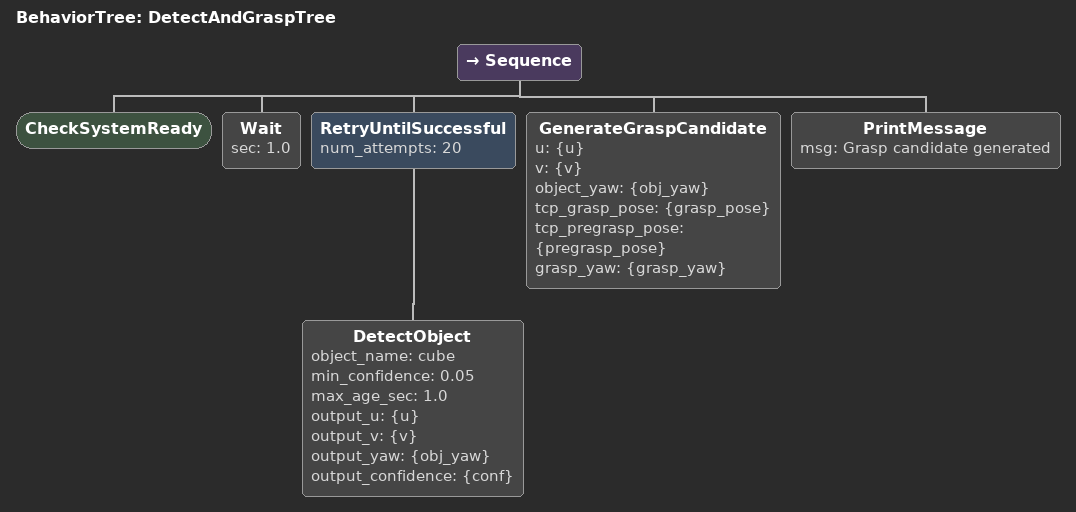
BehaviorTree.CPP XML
<root BTCPP_format="4">
    <BehaviorTree ID="DetectAndGraspTree">
        <Sequence>
            <CheckSystemReady />
            <Wait sec="1.0" />
            <RetryUntilSuccessful num_attempts="20">
                <DetectObject object_name="cube"
                    min_confidence="0.05"
                    max_age_sec="1.0"
                    output_u="{u}"
                    output_v="{v}"
                    output_yaw="{obj_yaw}"
                    output_confidence="{conf}" />
            </RetryUntilSuccessful>
            <GenerateGraspCandidate u="{u}"
                v="{v}"
                object_yaw="{obj_yaw}"
                tcp_grasp_pose="{grasp_pose}"
                tcp_pregrasp_pose="{pregrasp_pose}"
                grasp_yaw="{grasp_yaw}" />
            <PrintMessage msg="Grasp candidate generated" />
        </Sequence>
    </BehaviorTree>
</root>
